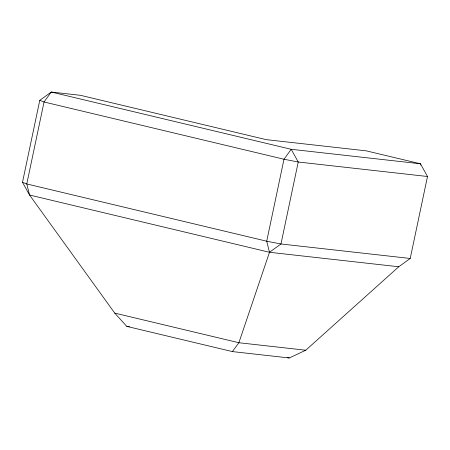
<?xml version="1.0" encoding="UTF-8"?>
<svg xmlns="http://www.w3.org/2000/svg" width="450" height="450" viewBox="0 0 450 450"><rect width="100%" height="100%" fill="white"/><g stroke="black" fill="none" stroke-linecap="round" stroke-linejoin="round"><path stroke-width="0.67" d="M22.5 182.301L39.774 100.333L51.255 92.036L80.449 95.31L266.192 139.635L366.255 150.851L420.452 163.783L427.5 176.501L410.226 258.469L398.745 266.766L305.752 350.224L289.282 357.964L232.391 351.585L126.776 326.385L114.739 313.104L29.548 195.019L22.5 182.301L26.775 183.954L266.715 241.211L280.974 243.979L410.226 258.469M420.778 165.083L420.452 163.783L291.195 149.293L283.989 159.244L266.715 241.211L269.494 252.281L238.877 342.731L232.391 351.585M269.494 252.281L280.974 243.979L298.243 162.011L291.195 149.293L51.255 92.036L44.049 101.987L26.775 183.954L29.548 195.019L269.494 252.281L398.745 266.766M427.5 176.501L298.243 162.011L283.989 159.244L44.049 101.987L39.774 100.333M126.776 326.385L129.499 326.689M305.752 350.224L238.877 342.731L114.739 313.104M287.229 357.474L289.282 357.964"/></g></svg>
